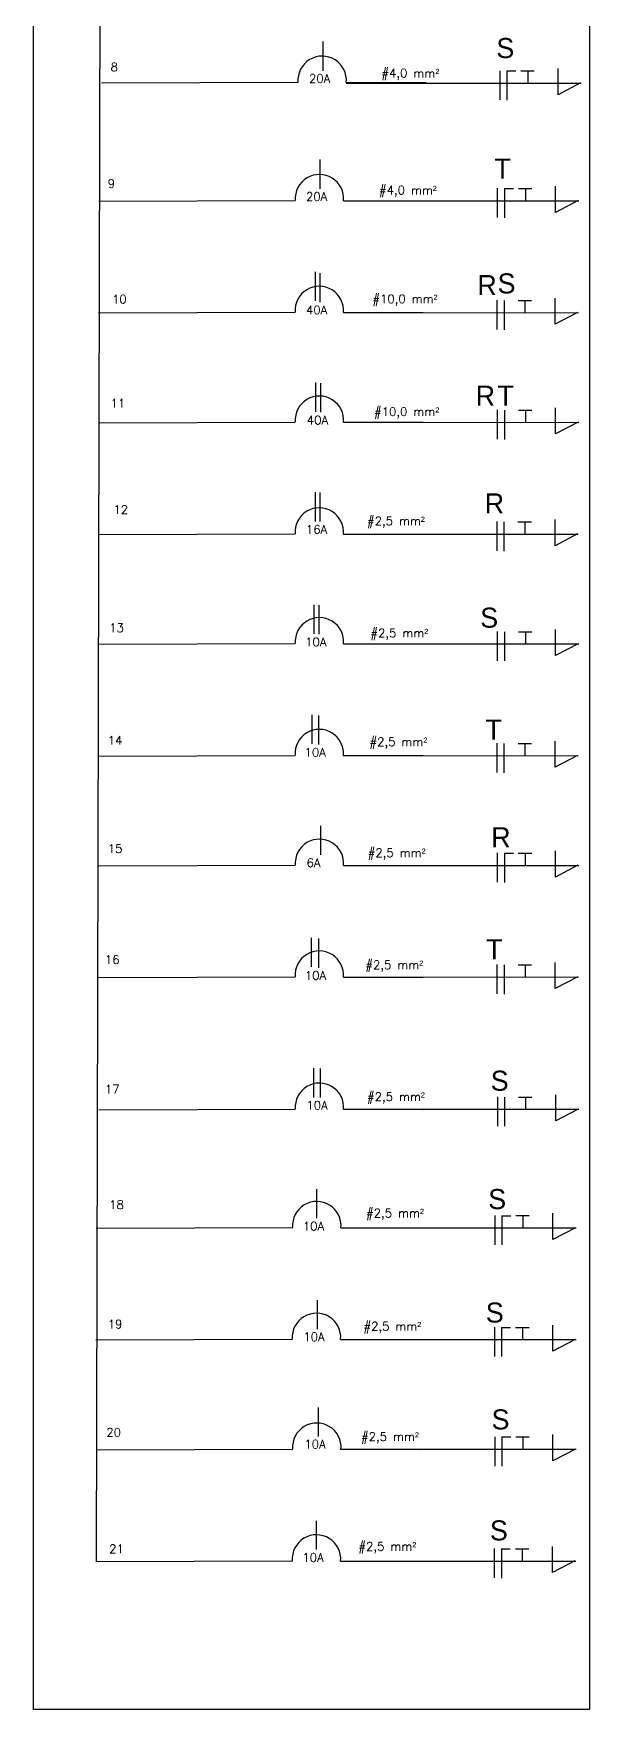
# Model space of a CAD drawing. Header units: metres. Extents: x 37 to 147, y -14 to 160.
# Drawn here: x 95.67 to 99.29, y -14.04 to -3.11 of the extents above; entities that cross this region are included whole.
import ezdxf

# ---------------------------------------------------------------- set-up
doc = ezdxf.new("R2010")
doc.units = ezdxf.units.M
doc.header["$MEASUREMENT"] = 0
doc.layers.add('Tomada', color=10, linetype='Continuous')
doc.styles.add('ROMAND', font='Romand', dxfattribs={"height": 0.3})

msp = doc.modelspace()

# ---------------------------------------------------------------- linework, layer by layer
at = {"layer": 'Tomada', "color": 18, "true_color": 0x000000}
for p, q in [((96.077, -13.076), (96.111, 1.636)), ((97.551, -3.163), (97.551, -3.353)), ((98.704, -3.353), (98.704, -3.544)), ((98.75, -3.355), (98.75, -3.546)), ((98.75, -3.355), (98.809, -3.355)), ((98.842, -3.355), (98.929, -3.355)), ((98.887, -3.355), (98.887, -3.434)), ((99.084, -3.51), (99.084, -3.339)), ((96.109, -3.432), (97.39, -3.428)), ((97.703, -3.434), (99.235, -3.434)), ((97.704, -3.429), (98.224, -3.43)), ((99.23, -3.433), (99.084, -3.51)), ((97.531, -3.933), (97.531, -4.123)), ((98.688, -4.12), (98.688, -4.311)), ((98.735, -4.122), (98.735, -4.313)), ((98.735, -4.122), (98.794, -4.122)), ((98.826, -4.122), (98.913, -4.122)), ((98.871, -4.122), (98.871, -4.202)), ((99.068, -4.277), (99.068, -4.106)), ((96.091, -4.204), (97.372, -4.2)), ((97.686, -4.201), (98.206, -4.201)), ((97.688, -4.201), (99.219, -4.202)), ((99.214, -4.2), (99.068, -4.277)), ((97.502, -4.666), (97.502, -4.855)), ((97.531, -4.673), (97.531, -4.863)), ((98.685, -4.85), (98.685, -5.041)), ((98.732, -4.852), (98.732, -5.043)), ((98.823, -4.852), (98.911, -4.852)), ((98.868, -4.852), (98.868, -4.932)), ((99.065, -5.007), (99.065, -4.836)), ((96.09, -4.933), (97.371, -4.929)), ((97.685, -4.93), (98.204, -4.93)), ((97.685, -4.931), (99.217, -4.932)), ((99.211, -4.93), (99.065, -5.007)), ((97.503, -5.387), (97.503, -5.577)), ((97.537, -5.392), (97.537, -5.581)), ((98.688, -5.565), (98.688, -5.756)), ((98.735, -5.567), (98.735, -5.758)), ((98.826, -5.567), (98.914, -5.567)), ((98.871, -5.567), (98.871, -5.647)), ((99.068, -5.722), (99.068, -5.551)), ((96.091, -5.649), (97.372, -5.645)), ((97.686, -5.646), (98.206, -5.646)), ((97.688, -5.646), (99.22, -5.647)), ((99.214, -5.645), (99.068, -5.722)), ((97.501, -6.103), (97.501, -6.293)), ((97.531, -6.104), (97.531, -6.294)), ((98.685, -6.294), (98.685, -6.485)), ((98.731, -6.296), (98.731, -6.487)), ((98.822, -6.296), (98.91, -6.296)), ((98.868, -6.296), (98.868, -6.376)), ((99.065, -6.451), (99.065, -6.28)), ((96.09, -6.378), (97.371, -6.374)), ((97.684, -6.375), (99.216, -6.376)), ((97.685, -6.375), (98.204, -6.375)), ((99.211, -6.374), (99.065, -6.451)), ((97.493, -6.836), (97.493, -7.026)), ((97.526, -6.839), (97.526, -7.028)), ((96.091, -7.094), (97.372, -7.09)), ((97.686, -7.091), (98.206, -7.092)), ((97.688, -7.092), (99.22, -7.092)), ((98.688, -7.01), (98.688, -7.202)), ((98.735, -7.012), (98.735, -7.203)), ((98.826, -7.012), (98.914, -7.012)), ((98.871, -7.012), (98.871, -7.092)), ((99.068, -7.168), (99.068, -6.997)), ((99.214, -7.091), (99.068, -7.168)), ((97.479, -7.554), (97.479, -7.743)), ((97.522, -7.559), (97.522, -7.748)), ((98.685, -7.739), (98.685, -7.93)), ((98.731, -7.741), (98.731, -7.932)), ((98.823, -7.741), (98.91, -7.741)), ((98.868, -7.741), (98.868, -7.821)), ((99.065, -7.896), (99.065, -7.725)), ((96.09, -7.823), (97.371, -7.819)), ((97.684, -7.82), (99.216, -7.821)), ((97.685, -7.82), (98.204, -7.82)), ((99.211, -7.819), (99.065, -7.896)), ((97.536, -8.279), (97.536, -8.468)), ((98.687, -8.455), (98.687, -8.646)), ((98.734, -8.456), (98.734, -8.647)), ((98.734, -8.456), (98.793, -8.456)), ((98.825, -8.456), (98.913, -8.456)), ((98.87, -8.457), (98.87, -8.536)), ((99.067, -8.612), (99.067, -8.441)), ((96.091, -8.539), (97.372, -8.535)), ((97.686, -8.536), (98.206, -8.537)), ((97.687, -8.536), (99.219, -8.536)), ((99.213, -8.535), (99.067, -8.612)), ((97.476, -9.008), (97.476, -9.198)), ((97.524, -9.014), (97.524, -9.204)), ((99.066, -9.34), (99.066, -9.169)), ((96.09, -9.268), (97.371, -9.264)), ((97.685, -9.264), (99.217, -9.265)), ((97.685, -9.265), (98.204, -9.265)), ((98.686, -9.183), (98.686, -9.374)), ((98.732, -9.185), (98.732, -9.376)), ((98.823, -9.185), (98.911, -9.185)), ((98.869, -9.185), (98.869, -9.265)), ((99.212, -9.263), (99.066, -9.34)), ((97.49, -9.859), (97.49, -10.049)), ((97.534, -9.86), (97.534, -10.05)), ((98.689, -10.045), (98.689, -10.236)), ((98.736, -10.047), (98.736, -10.238)), ((98.827, -10.047), (98.914, -10.047)), ((98.872, -10.047), (98.872, -10.127)), ((99.069, -10.203), (99.069, -10.032)), ((96.091, -10.13), (97.372, -10.126)), ((97.686, -10.127), (98.206, -10.128)), ((97.688, -10.127), (99.22, -10.127)), ((99.215, -10.126), (99.069, -10.203)), ((97.511, -10.648), (97.511, -10.838)), ((98.671, -10.819), (98.671, -11.01)), ((98.717, -10.82), (98.717, -11.012)), ((98.717, -10.821), (98.776, -10.821)), ((98.809, -10.82), (98.896, -10.82)), ((98.854, -10.821), (98.854, -10.9)), ((99.051, -10.976), (99.051, -10.805)), ((96.074, -10.902), (97.355, -10.898)), ((97.669, -10.899), (98.188, -10.899)), ((97.67, -10.9), (99.202, -10.9)), ((99.197, -10.899), (99.051, -10.976)), ((97.514, -11.371), (97.514, -11.56)), ((98.67, -11.547), (98.67, -11.739)), ((98.716, -11.549), (98.716, -11.74)), ((98.716, -11.549), (98.775, -11.549)), ((98.807, -11.549), (98.895, -11.549)), ((98.853, -11.549), (98.853, -11.629)), ((99.05, -11.705), (99.05, -11.534)), ((96.072, -11.631), (97.353, -11.627)), ((97.667, -11.628), (98.187, -11.628)), ((97.669, -11.629), (99.201, -11.629)), ((99.196, -11.628), (99.05, -11.705)), ((97.521, -12.071), (97.521, -12.261)), ((96.074, -12.347), (97.355, -12.343)), ((97.669, -12.344), (98.188, -12.345)), ((97.671, -12.344), (99.202, -12.344)), ((98.671, -12.263), (98.671, -12.454)), ((98.718, -12.264), (98.718, -12.455)), ((98.718, -12.264), (98.777, -12.264)), ((98.809, -12.264), (98.896, -12.264)), ((98.854, -12.265), (98.854, -12.344)), ((99.051, -12.42), (99.051, -12.249)), ((99.197, -12.343), (99.051, -12.42)), ((97.508, -12.81), (97.508, -12.999)), ((98.668, -12.991), (98.668, -13.182)), ((98.715, -12.993), (98.715, -13.184)), ((98.715, -12.993), (98.773, -12.993)), ((98.806, -12.993), (98.893, -12.993)), ((98.851, -12.993), (98.851, -13.073)), ((99.048, -13.149), (99.048, -12.978)), ((96.072, -13.076), (97.353, -13.072)), ((97.667, -13.073), (98.187, -13.073)), ((97.668, -13.073), (99.199, -13.073)), ((99.194, -13.072), (99.048, -13.149))]:
    msp.add_line(p, q, dxfattribs=at)
msp.add_lwpolyline([(95.666, 2.379), (99.289, 2.379), (99.289, -14.041), (95.666, -14.041)], close=True, dxfattribs=at)
for centre in [(97.547, -3.416), (97.529, -4.188), (97.528, -4.917), (97.529, -5.633), (97.528, -6.362), (97.529, -7.078), (97.528, -7.807), (97.529, -8.523), (97.528, -9.252), (97.529, -10.114), (97.512, -10.886), (97.51, -11.615), (97.512, -12.331), (97.51, -13.06)]:
    msp.add_arc(centre, 0.158, 355.0202, 184.1116, dxfattribs=at)

# ---------------------------------------------------------------- texts
at = {"layer": 'Tomada', "color": 18, "true_color": 0x000000, "char_height": 0.131, "attachment_point": 1}
for s, insert in [('S', (98.682, -3.14)), ('T', (98.669, -3.926)), ('R', (98.558, -4.686)), ('S', (98.69, -4.675)), ('R', (98.547, -5.407)), ('T', (98.689, -5.407)), ('R', (98.606, -6.11)), ('S', (98.577, -6.855)), ('T', (98.611, -7.585)), ('R', (98.648, -8.287)), ('T', (98.615, -9.018)), ('S', (98.645, -9.875)), ('S', (98.629, -10.647)), ('S', (98.613, -11.387)), ('S', (98.651, -12.084)), ('S', (98.64, -12.808))]:
    msp.add_mtext_dynamic_manual_height_columns(s, width=0.09482, gutter_width=0.656, heights=[0], dxfattribs=dict(at, insert=insert))
at = {"layer": 'Tomada', "color": 18, "true_color": 0x000000, "attachment_point": 1, "style": 'ROMAND'}
for s, width, heights, insert, char_height in [('8', 0.46189, [0.149], (96.168, -3.301), 0.0558), ('20A', 0.17048, [0.149], (97.461, -3.376), 0.0558), ('#4,0 mm{\\fArial|b0|i0|c0|p34;²}', 0.51802, [0.0497], (97.933, -3.341), 0.05576), ('9', 0.46189, [0.149], (96.149, -4.062), 0.0558), ('20A', 0.17048, [0.149], (97.441, -4.146), 0.0558), ('#4,0 mm{\\fArial|b0|i0|c0|p34;²}', 0.51802, [0.0497], (97.917, -4.104), 0.05576), ('10', 0.46189, [0.149], (96.178, -4.815), 0.0558), ('40A', 0.17048, [0.149], (97.441, -4.886), 0.0558), ('#10,0 mm{\\fArial|b0|i0|c0|p34;²}', 0.51802, [0.0497], (97.874, -4.814), 0.05576), ('11', 0.46189, [0.149], (96.168, -5.493), 0.0558), ('#10,0 mm{\\fArial|b0|i0|c0|p34;²}', 0.51802, [0.0497], (97.885, -5.549), 0.05576), ('40A', 0.17048, [0.149], (97.447, -5.604), 0.0558), ('12', 0.46189, [0.149], (96.187, -6.188), 0.0558), ('16A', 0.17048, [0.149], (97.441, -6.317), 0.0558), ('#2,5 mm{\\fArial|b0|i0|c0|p34;²}', 0.46189, [0.149], (97.839, -6.262), 0.05576), ('13', 0.46189, [0.149], (96.159, -6.959), 0.0558), ('#2,5 mm{\\fArial|b0|i0|c0|p34;²}', 0.46189, [0.149], (97.861, -6.993), 0.05576), ('10A', 0.17048, [0.149], (97.436, -7.051), 0.0558), ('14', 0.46189, [0.149], (96.15, -7.693), 0.0558), ('#2,5 mm{\\fArial|b0|i0|c0|p34;²}', 0.46189, [0.149], (97.855, -7.702), 0.05576), ('10A', 0.17048, [0.149], (97.432, -7.771), 0.0558), ('15', 0.46189, [0.149], (96.15, -8.399), 0.0558), ('6A', 0.17048, [0.149], (97.445, -8.491), 0.0558), ('#2,5 mm{\\fArial|b0|i0|c0|p34;²}', 0.46189, [0.149], (97.844, -8.426), 0.05576), ('16', 0.46189, [0.149], (96.131, -9.123), 0.0558), ('#2,5 mm{\\fArial|b0|i0|c0|p34;²}', 0.46189, [0.149], (97.828, -9.157), 0.05576), ('10A', 0.17048, [0.149], (97.434, -9.226), 0.0558), ('17', 0.46189, [0.149], (96.131, -9.968), 0.0558), ('#2,5 mm{\\fArial|b0|i0|c0|p34;²}', 0.46189, [0.149], (97.839, -10.017), 0.05576), ('10A', 0.17048, [0.149], (97.444, -10.073), 0.0558), ('18', 0.46189, [0.149], (96.159, -10.721), 0.0558), ('#2,5 mm{\\fArial|b0|i0|c0|p34;²}', 0.46189, [0.149], (97.833, -10.776), 0.05576), ('10A', 0.17048, [0.149], (97.421, -10.861), 0.0558), ('19', 0.46189, [0.149], (96.15, -11.5), 0.0558), ('10A', 0.17048, [0.149], (97.424, -11.583), 0.0558), ('#2,5 mm{\\fArial|b0|i0|c0|p34;²}', 0.46189, [0.149], (97.816, -11.514), 0.05576), ('20', 0.46189, [0.149], (96.14, -12.206), 0.0558), ('#2,5 mm{\\fArial|b0|i0|c0|p34;²}', 0.46189, [0.149], (97.8, -12.234), 0.05576), ('10A', 0.17048, [0.149], (97.431, -12.283), 0.0558), ('21', 0.46189, [0.149], (96.159, -12.966), 0.0558), ('#2,5 mm{\\fArial|b0|i0|c0|p34;²}', 0.46189, [0.149], (97.783, -12.95), 0.05576), ('10A', 0.17048, [0.149], (97.418, -13.022), 0.0558)]:
    msp.add_mtext_dynamic_manual_height_columns(s, width=width, gutter_width=0.186, heights=heights, dxfattribs=dict(at, insert=insert, char_height=char_height))

doc.saveas('drawing.dxf')
